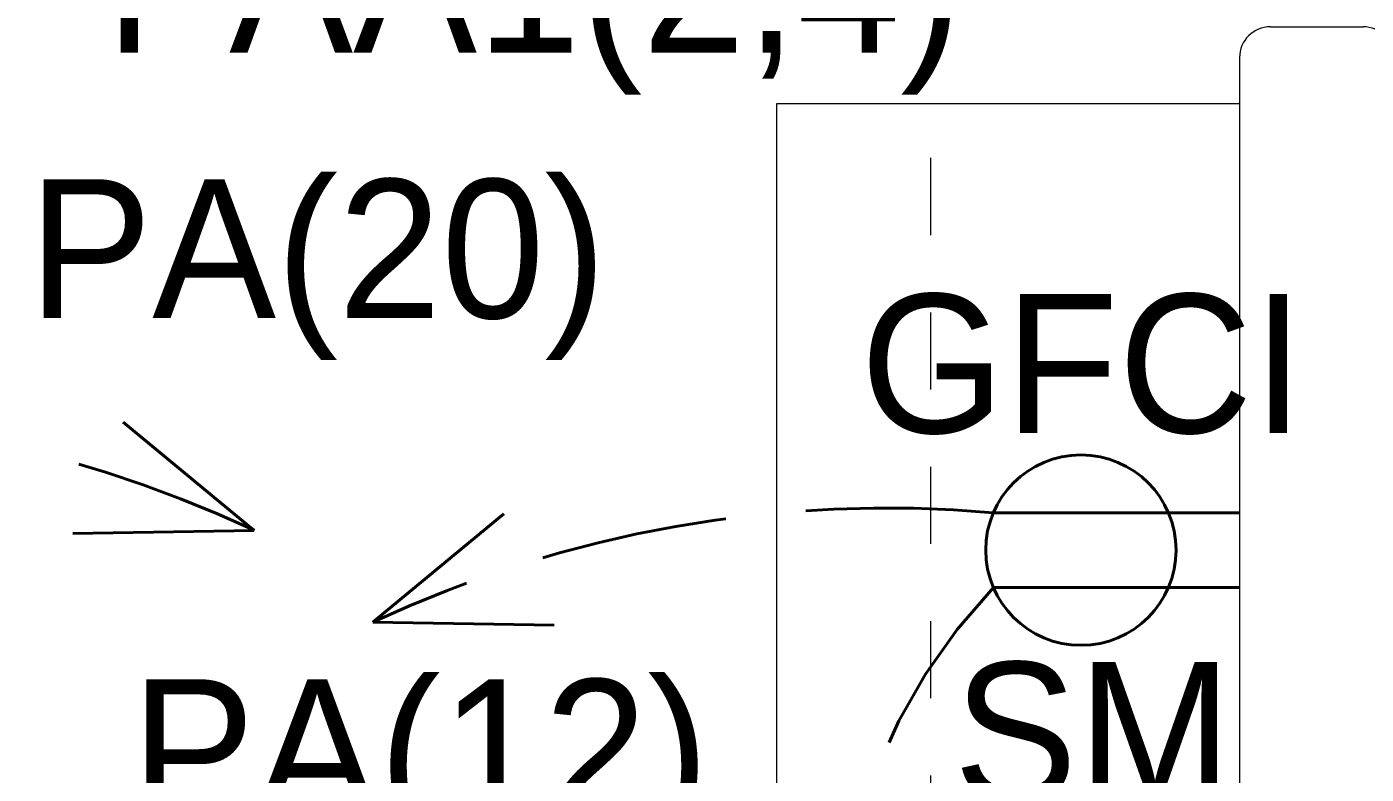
# Model space of a CAD drawing. Header units: metres. Extents: x 14 to 2416, y -346 to 476.
# Drawn here: x 44.98 to 46.716, y -153.301 to -152.333 of the extents above; entities that cross this region are included whole.
import ezdxf

# ---------------------------------------------------------------- set-up
doc = ezdxf.new("R2010")
doc.units = ezdxf.units.M
for name, pattern in [('0', [0]), ('CONTINUA', [0]), ('Dash Style-2', [0.694425, 0.48607, -0.208355]), ('DASHED', [0.75, 0.5, -0.25])]:
    doc.linetypes.add(name, pattern=pattern)
doc.layers.get('0').update_dxf_attribs({"linetype": '0', "lineweight": 20})
for name, color, linetype, lineweight in [('01a_Mobiliario', 250, 'Continuous', 0), ('A-ANNO-TEXT', 20, 'Continuous', 13), ('A-WALL', 250, 'Continuous', 20), ('baños', 251, 'Continuous', 0), ('E Salida TCorrientes', 24, 'CONTINUA', 40), ('E Tuberia AAcond', 144, 'Dash Style-2', 40), ('E Tuberia Emp Piso', 24, 'Dash Style-2', 40), ('PROYECCION', 9, 'DASHED', 0)]:
    doc.layers.add(name, color=color, linetype=linetype, lineweight=lineweight)
doc.styles.add('CENTURY GOTHIC', font='GOTHIC.TTF')
doc.styles.get("Standard").update_dxf_attribs({"font": 'arial.ttf', "height": 0.1875})

# ---------------------------------------------------------------- blocks, each defined once
blk = doc.blocks.new('PL BASE 1N NASAS 09')
at = {"layer": '01a_Mobiliario', "transparency": 33554684}
for p, q in [((-104.4311, -51.1997), (-104.4311, -52.3697)), ((-103.8311, -51.1997), (-104.4311, -51.1997))]:
    blk.add_line(p, q, dxfattribs=at)
at = {"layer": 'A-WALL'}
for p, q in [((-103.7911, -51.0997), (-103.6711, -51.0997)), ((-103.8311, -51.1397), (-103.8311, -54.9888))]:
    blk.add_line(p, q, dxfattribs=at)
for centre, start, end in [((-103.7911, -51.1397), 90, 180), ((-103.6711, -51.1397), 0, 90)]:
    blk.add_arc(centre, 0.04, start, end, dxfattribs=at)
at = {"layer": 'PROYECCION', "color": 252, "linetype": 'DASHED', "ltscale": 0.1}
blk.add_line((-104.2311, -52.3697), (-104.2311, -51.1997), dxfattribs=at)
at = {"layer": 'baños', "linetype": 'Continuous'}
for tag, p in [('MODELNUMBER', (-121.6562, -54.8273)), ('TRADENAME', (-121.6562, -54.8273)), ('PRODUCT', (-121.6562, -54.8274)), ('MATERIAL', (-121.6562, -54.8274))]:
    blk.add_attdef(tag, p, '', height=0.0000254, rotation=359.9999, dxfattribs=at)
blk = doc.blocks.new('PL MUEBLES 1N NASAS 09')
at = {"layer": 'baños'}
blk.add_blockref('PL BASE 1N NASAS 09', (162.2615, 88.2033), dxfattribs=at)
blk = doc.blocks.new('A$Cbef68299')
blk.add_blockref('PL MUEBLES 1N NASAS 09', (-30.7659, -32.0535))
blk = doc.blocks.new('A$Cc5be7df0')
at = {"layer": 'A-ANNO-TEXT'}
blk.add_blockref('A$Cbef68299', (4.1493, 17.337), dxfattribs=at)
blk = doc.blocks.new('*U466')
at = {"layer": 'E Salida TCorrientes'}
for p, q in [((-0.2678, 0.0252), (-0.0023, 0.0403)), ((-0.2632, -0.0553), (0.0023, -0.0403))]:
    blk.add_line(p, q, dxfattribs=at)
blk.add_circle((-0.1711, -0.0097), 0.1028, dxfattribs=at)
blk = doc.blocks.new('*U715')
at = {"layer": 'E Tuberia Emp Piso', "linetype": 'Continuous'}
for p, q in [((0, 0), (-0.1239, -0.1995)), ((0.0333, -0.2176), (0, 0))]:
    blk.add_line(p, q, dxfattribs=at)

msp = doc.modelspace()

# ---------------------------------------------------------------- linework, layer by layer
at = {"layer": 'E Tuberia Emp Piso', "ltscale": 0.5}
for centre, radius, start, end in [((44.6094, -154.4049), 1.5676, 64.892, 95.0774), ((46.0937, -154.5241), 1.5676, 84.9226, 115.108), ((46.7591, -153.5613), 0.7275, 136.3785, 223.6214)]:
    msp.add_arc(centre, radius, start, end, dxfattribs=at)

# ---------------------------------------------------------------- block references
at = {"layer": 'A-ANNO-TEXT'}
msp.add_blockref('A$Cc5be7df0', (14.7377, -174.7201), dxfattribs=at)
msp.add_blockref('A$Cc5be7df0', (14.7377, -174.7201), dxfattribs=at)
at = {"layer": 'E Salida TCorrientes', "xscale": -1.2, "yscale": 1.2, "zscale": 1.2, "rotation": 183.2514835672675}
msp.add_blockref('*U466', (46.5516, -153.011), dxfattribs=at)
at = {"layer": 'E Tuberia Emp Piso', "ltscale": 0.3, "xscale": -1, "rotation": 239.0942256715602}
msp.add_blockref('*U715', (45.2746, -152.9855), dxfattribs=at)
at = {"layer": 'E Tuberia Emp Piso', "ltscale": 0.3, "rotation": 120.9057743284398}
msp.add_blockref('*U715', (45.4285, -153.1046), dxfattribs=at)

# ---------------------------------------------------------------- texts
at = {"layer": 'E Tuberia AAcond', "insert": (45.637, -152.3037), "char_height": 0.18, "width": 1.027846, "attachment_point": 5, "style": 'CENTURY GOTHIC'}
msp.add_mtext('PAA1(2,4)', dxfattribs=at)
at = {"layer": 'E Tuberia Emp Piso', "char_height": 0.18, "attachment_point": 5, "style": 'CENTURY GOTHIC'}
for s, insert, width in [('PA(20)  ', (45.3566, -152.6476), 0.861546), ('GFCI ', (46.3476, -152.7706), 0.861546), ('SM ', (46.3613, -153.2475), 0.29749), ('PA(12)  ', (45.4897, -153.2955), 0.861546)]:
    msp.add_mtext(s, dxfattribs=dict(at, insert=insert, width=width))

doc.saveas('drawing.dxf')
